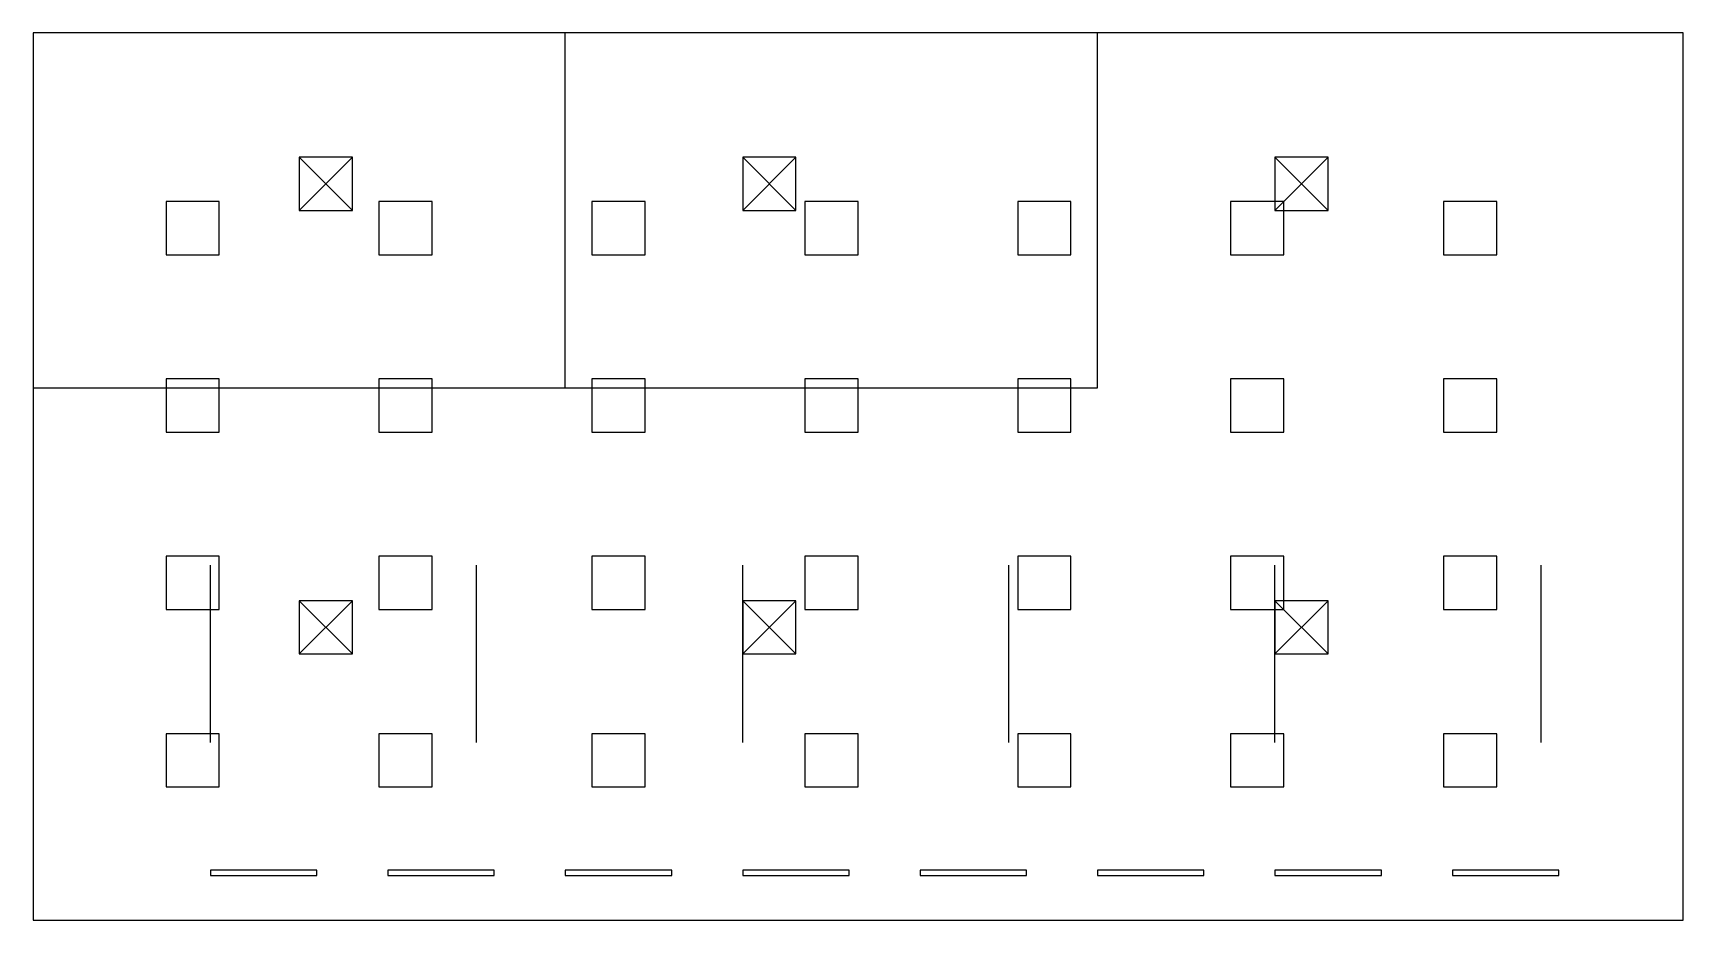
# Model space of a CAD drawing. Header units: millimetres. Extents: x 0 to 18600, y 0 to 10000.
import ezdxf

# ---------------------------------------------------------------- set-up
doc = ezdxf.new("R2010")
doc.units = ezdxf.units.MM
for name, color, linetype in [('ACOUSTIC_CEIL', 9, 'Continuous'), ('CARPET_FLOOR', 8, 'Continuous'), ('ELEC_NEW', 5, 'Continuous'), ('GRID_LIGHT', 2, 'Continuous'), ('HVAC_DIFFUSER', 4, 'Continuous'), ('PARTITION_GLASS', 7, 'Continuous')]:
    doc.layers.add(name, color=color, linetype=linetype)

# ---------------------------------------------------------------- blocks, each defined once
blk = doc.blocks.new('GRID_LIGHT_600X600_36W')
at = {"color": 2}
blk.add_lwpolyline([(0, 0), (600, 0), (600, 600), (0, 600)], close=True, dxfattribs=at)
blk = doc.blocks.new('TRACK_LIGHT_20W')
at = {"color": 2}
blk.add_lwpolyline([(0, 0), (1200, 0), (1200, 60), (0, 60)], close=True, dxfattribs=at)
blk = doc.blocks.new('HVAC_DIFFUSER_4WAY')
at = {"color": 4}
for p, q in [((0, 0), (600, 600)), ((600, 0), (0, 600))]:
    blk.add_line(p, q, dxfattribs=at)
blk.add_lwpolyline([(0, 0), (600, 0), (600, 600), (0, 600)], close=True, dxfattribs=at)

msp = doc.modelspace()

# ---------------------------------------------------------------- linework, layer by layer
at = {"layer": 'ACOUSTIC_CEIL'}
msp.add_lwpolyline([(0, 0), (18600, 0), (18600, 10000), (0, 10000)], close=True, dxfattribs=at)
at = {"layer": 'CARPET_FLOOR'}
msp.add_lwpolyline([(0, 0), (18600, 0), (18600, 10000), (0, 10000)], close=True, dxfattribs=at)
at = {"layer": 'ELEC_NEW'}
for p, q in [((2000, 2000), (2000, 4000)), ((5000, 2000), (5000, 4000)), ((8000, 2000), (8000, 4000)), ((11000, 2000), (11000, 4000)), ((14000, 2000), (14000, 4000)), ((17000, 2000), (17000, 4000))]:
    msp.add_line(p, q, dxfattribs=at)
at = {"layer": 'PARTITION_GLASS'}
for points in [[(0, 6000), (6000, 6000), (6000, 10000)], [(6000, 6000), (12000, 6000), (12000, 10000)]]:
    msp.add_lwpolyline(points, dxfattribs=at)

# ---------------------------------------------------------------- block references
at = {"layer": 'GRID_LIGHT'}
for name, p in [('GRID_LIGHT_600X600_36W', (1500, 7500)), ('GRID_LIGHT_600X600_36W', (3900, 7500)), ('GRID_LIGHT_600X600_36W', (6300, 7500)), ('GRID_LIGHT_600X600_36W', (8700, 7500)), ('GRID_LIGHT_600X600_36W', (11100, 7500)), ('GRID_LIGHT_600X600_36W', (13500, 7500)), ('GRID_LIGHT_600X600_36W', (15900, 7500)), ('GRID_LIGHT_600X600_36W', (1500, 5500)), ('GRID_LIGHT_600X600_36W', (3900, 5500)), ('GRID_LIGHT_600X600_36W', (6300, 5500)), ('GRID_LIGHT_600X600_36W', (8700, 5500)), ('GRID_LIGHT_600X600_36W', (11100, 5500)), ('GRID_LIGHT_600X600_36W', (13500, 5500)), ('GRID_LIGHT_600X600_36W', (15900, 5500)), ('GRID_LIGHT_600X600_36W', (1500, 3500)), ('GRID_LIGHT_600X600_36W', (3900, 3500)), ('GRID_LIGHT_600X600_36W', (6300, 3500)), ('GRID_LIGHT_600X600_36W', (8700, 3500)), ('GRID_LIGHT_600X600_36W', (11100, 3500)), ('GRID_LIGHT_600X600_36W', (13500, 3500)), ('GRID_LIGHT_600X600_36W', (15900, 3500)), ('GRID_LIGHT_600X600_36W', (1500, 1500)), ('GRID_LIGHT_600X600_36W', (3900, 1500)), ('GRID_LIGHT_600X600_36W', (6300, 1500)), ('GRID_LIGHT_600X600_36W', (8700, 1500)), ('GRID_LIGHT_600X600_36W', (11100, 1500)), ('GRID_LIGHT_600X600_36W', (13500, 1500)), ('GRID_LIGHT_600X600_36W', (15900, 1500)), ('TRACK_LIGHT_20W', (2000, 500)), ('TRACK_LIGHT_20W', (4000, 500)), ('TRACK_LIGHT_20W', (6000, 500)), ('TRACK_LIGHT_20W', (8000, 500)), ('TRACK_LIGHT_20W', (10000, 500)), ('TRACK_LIGHT_20W', (12000, 500)), ('TRACK_LIGHT_20W', (14000, 500)), ('TRACK_LIGHT_20W', (16000, 500))]:
    msp.add_blockref(name, p, dxfattribs=at)
at = {"layer": 'HVAC_DIFFUSER'}
for p in [(3000, 8000), (8000, 8000), (14000, 8000), (3000, 3000), (8000, 3000), (14000, 3000)]:
    msp.add_blockref('HVAC_DIFFUSER_4WAY', p, dxfattribs=at)

doc.saveas('drawing.dxf')
